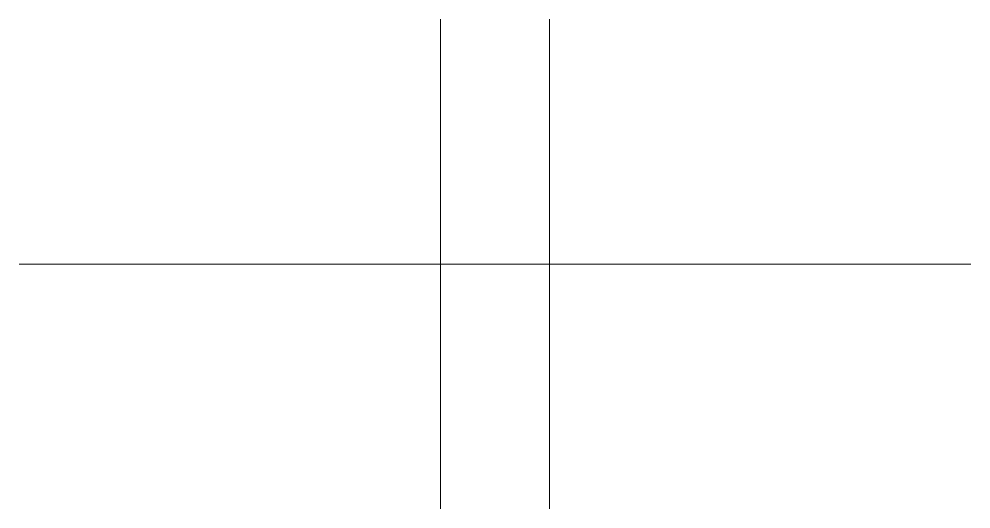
# Model space of a CAD drawing. Header units: millimetres. Extents: x -350 to 350, y -180 to 180.
import ezdxf

# ---------------------------------------------------------------- set-up
doc = ezdxf.new("R2010")
doc.units = ezdxf.units.MM
doc.layers.add('P-FIXT', color=7, linetype='Continuous', lineweight=20, true_color=0x477783)

# ---------------------------------------------------------------- blocks, each defined once
blk = doc.blocks.new('206_PLUMBING_HVAC_SYMBOLS_PIPE_FLANGE_SYMBOL')
at = {"layer": 'P-FIXT'}
for points in [[(-40, -180), (-40, 180)], [(40, -180), (40, 180)], [(-350, 0), (350, 0)]]:
    blk.add_lwpolyline(points, dxfattribs=at)

msp = doc.modelspace()

# ---------------------------------------------------------------- block references
msp.add_blockref('206_PLUMBING_HVAC_SYMBOLS_PIPE_FLANGE_SYMBOL', (0, 0))

doc.saveas('drawing.dxf')
